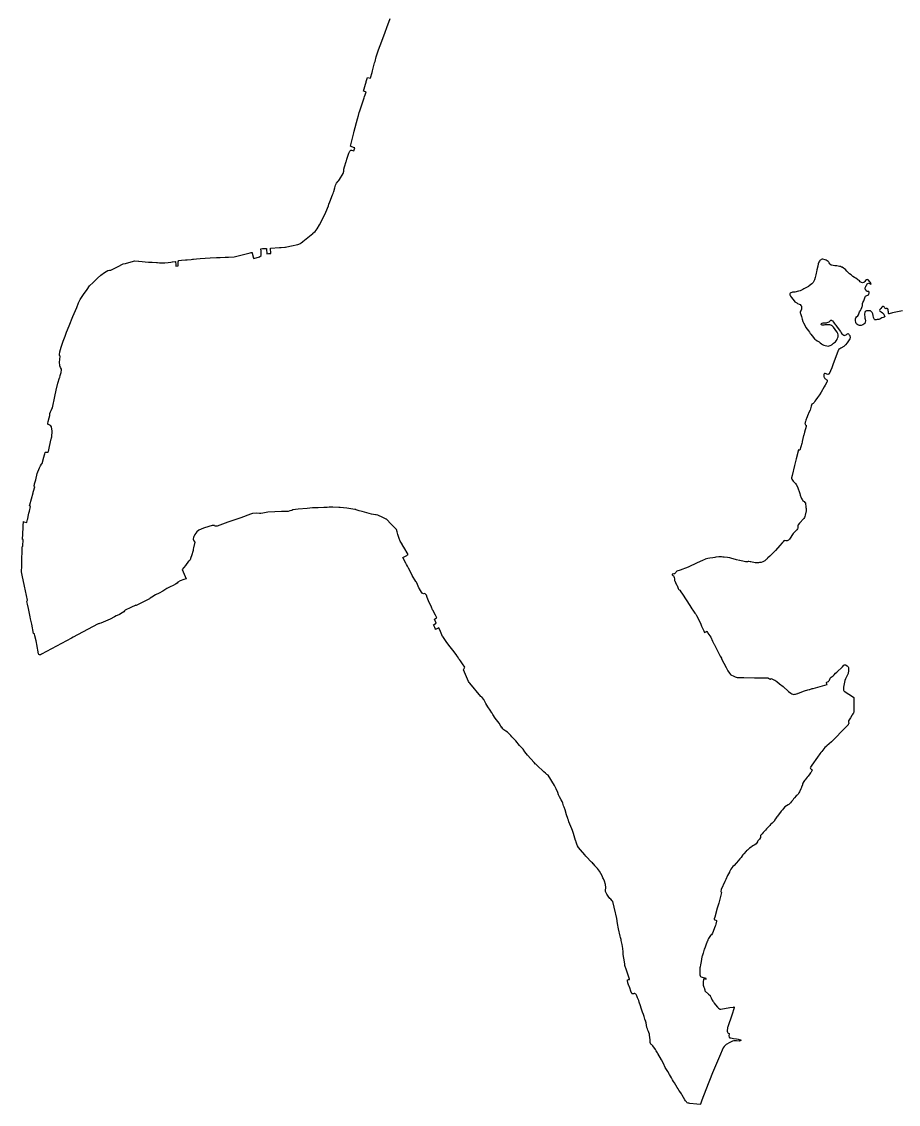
# Model space of a CAD drawing. Header units: inches. Extents: x 1341578 to 1502124, y 557203 to 748561.
# Drawn here: x 1481349 to 1484521, y 596745 to 600663 of the extents above; entities that cross this region are included whole.
import ezdxf

# ---------------------------------------------------------------- set-up
doc = ezdxf.new("R2010")
doc.units = ezdxf.units.IN
doc.header["$MEASUREMENT"] = 0
doc.layers.add('Zipcode', color=7, linetype='Continuous')

msp = doc.modelspace()

# ---------------------------------------------------------------- linework, layer by layer
at = {"layer": 'Zipcode'}
msp.add_lwpolyline([(1484536.5, 599616.6), (1484500.7, 599609.6), (1484488.3, 599606), (1484487.2, 599605.7), (1484485.9, 599606.6), (1484485.5, 599608.9), (1484485.3, 599612.7), (1484485.1, 599615.7), (1484484.5, 599620), (1484483.4, 599623.1), (1484481.5, 599624.7), (1484479.6, 599625), (1484477.9, 599624.2), (1484476.2, 599623.5), (1484474.2, 599624.4), (1484472.7, 599626.9), (1484471.4, 599628.8), (1484470.6, 599630.2), (1484467.8, 599632.1), (1484463.9, 599631.6), (1484461.7, 599629.5), (1484457.9, 599624.4), (1484454.9, 599620.7), (1484453.5, 599617.9), (1484454.4, 599615.6), (1484454.4, 599615.4), (1484458.9, 599612.3), (1484463.7, 599609.1), (1484468.5, 599604.1), (1484470.7, 599600.2), (1484472.1, 599596.3), (1484472.1, 599596.3), (1484472.5, 599595.1), (1484470.8, 599594.2), (1484469.8, 599593.7), (1484466.1, 599592.7), (1484462, 599591.2), (1484461.3, 599590.7), (1484458.5, 599588.5), (1484454.6, 599586), (1484451.1, 599584.5), (1484446.9, 599584.5), (1484444.6, 599584.6), (1484441.8, 599583.8), (1484439.4, 599583.3), (1484437.5, 599583.3), (1484436.4, 599584.1), (1484435.3, 599584.9), (1484433.4, 599587.7), (1484431.4, 599592.4), (1484429.8, 599599.9), (1484428.7, 599605.6), (1484426.7, 599610.2), (1484424.7, 599612.9), (1484420.4, 599615.7), (1484416.4, 599616.4), (1484406.8, 599616.1), (1484403.9, 599615), (1484402, 599613.4), (1484400.2, 599610), (1484399.1, 599605.6), (1484399, 599600.2), (1484399.6, 599596.1), (1484400.5, 599590.2), (1484401.5, 599585.7), (1484402.1, 599580), (1484401.8, 599575.1), (1484399.6, 599570.7), (1484396.3, 599568), (1484392.4, 599565.8), (1484387.4, 599563.4), (1484381.1, 599563.2), (1484377.7, 599564), (1484374.4, 599565.7), (1484374.3, 599565.7), (1484374.3, 599565.7), (1484371.4, 599567.8), (1484369, 599570.6), (1484368.8, 599571), (1484367.2, 599574.3), (1484366.1, 599581.7), (1484366.4, 599586.9), (1484367.6, 599591.3), (1484370.4, 599594.5), (1484374.4, 599598.6), (1484377, 599602), (1484381.2, 599612.5), (1484384.2, 599617.5), (1484387, 599622.8), (1484389.1, 599627.8), (1484391.1, 599631.6), (1484392.1, 599634.7), (1484391.5, 599638.8), (1484391.5, 599642.5), (1484393.1, 599646.9), (1484396, 599652.9), (1484400.1, 599663.9), (1484400.9, 599666.4), (1484402.2, 599668.9), (1484402.7, 599669.3), (1484404.6, 599671), (1484407.9, 599671.7), (1484411.4, 599672.6), (1484413.6, 599674.4), (1484414.8, 599677.7), (1484415.5, 599680.6), (1484416.2, 599683.7), (1484414.4, 599685.7), (1484411.3, 599686.1), (1484408.1, 599686.5), (1484405.3, 599688.7), (1484403.3, 599691.8), (1484401.9, 599695), (1484401.8, 599700.1), (1484403.5, 599703.8), (1484405.1, 599707.4), (1484407, 599710.8), (1484407.4, 599711.3), (1484408.9, 599713.7), (1484411.1, 599715.5), (1484413.3, 599716.2), (1484416.5, 599715.4), (1484420, 599713.9), (1484421.8, 599713.3), (1484423.1, 599713.7), (1484422.5, 599716), (1484419.3, 599719.9), (1484419.2, 599720), (1484412, 599728), (1484409.1, 599729.3), (1484406.5, 599728.9), (1484402.9, 599726), (1484400.2, 599723), (1484396.7, 599719.4), (1484395.9, 599719.2), (1484392, 599717.6), (1484388, 599718.6), (1484383.7, 599721.7), (1484380.5, 599724.3), (1484376.7, 599727.5), (1484375.3, 599728.6), (1484372.6, 599730.8), (1484367.1, 599734), (1484362.4, 599736.8), (1484356.7, 599740.5), (1484350.4, 599746.1), (1484345.2, 599750.4), (1484342.2, 599752.9), (1484338.5, 599756.2), (1484336.2, 599758.6), (1484335, 599759.9), (1484329.7, 599765.3), (1484323.6, 599770.5), (1484317.6, 599774), (1484316.1, 599774.9), (1484312.2, 599776.3), (1484308.4, 599777.2), (1484303.8, 599778.1), (1484298.6, 599778.8), (1484292.2, 599779.7), (1484285.4, 599780.6), (1484280.3, 599781.2), (1484278.1, 599781.9), (1484275.3, 599784), (1484273.2, 599786.7), (1484271.5, 599789.7), (1484269.7, 599792.4), (1484267.2, 599795.3), (1484264.4, 599797.2), (1484260.2, 599799.4), (1484257, 599800.4), (1484248.2, 599803.2), (1484245.4, 599803.2), (1484245.3, 599803.2), (1484242.2, 599802.1), (1484239.6, 599799.9), (1484239.4, 599799.7), (1484239.2, 599799.5), (1484237.5, 599797.9), (1484235.9, 599795.9), (1484233.7, 599792.1), (1484231.6, 599786.8), (1484229.6, 599777.9), (1484226.7, 599764.7), (1484225.4, 599757.5), (1484223.9, 599752.7), (1484222.5, 599746.3), (1484220.4, 599736.6), (1484217.9, 599728), (1484212.8, 599718.4), (1484208.5, 599714), (1484203.3, 599709.9), (1484198.2, 599706.3), (1484196.8, 599705.4), (1484195.9, 599704.7), (1484192, 599702.1), (1484184.6, 599698), (1484179.7, 599695.5), (1484175.9, 599693.4), (1484171.4, 599691.4), (1484166.6, 599689.2), (1484160.4, 599687.1), (1484147.1, 599683.4), (1484143.1, 599683.6), (1484138.8, 599684), (1484135.8, 599683.2), (1484132.4, 599681.2), (1484130.4, 599679.9), (1484129.4, 599678), (1484129.4, 599674.7), (1484130.2, 599672.2), (1484131.1, 599669.5), (1484131.2, 599669.2), (1484134.3, 599665.1), (1484144, 599652.6), (1484147.2, 599649.3), (1484151.8, 599645.9), (1484153.6, 599644.9), (1484155.7, 599643.7), (1484156.7, 599643.2), (1484162.2, 599640.7), (1484165.9, 599638.8), (1484169.1, 599635.7), (1484170.6, 599633.5), (1484171.4, 599626.6), (1484170.5, 599622.9), (1484169.3, 599618.6), (1484167.8, 599614.7), (1484166.8, 599611.5), (1484166.4, 599609.3), (1484167, 599606.2), (1484169.8, 599599.5), (1484171, 599595.6), (1484173.5, 599585.6), (1484176.2, 599577.9), (1484177, 599575.8), (1484178.2, 599572.9), (1484183, 599564), (1484186.7, 599556.5), (1484191, 599550.5), (1484196.3, 599543.8), (1484199.4, 599538.7), (1484202.2, 599534.2), (1484204.5, 599531.6), (1484209.4, 599525.9), (1484218.2, 599515.2), (1484219.3, 599513.9), (1484222.8, 599511), (1484226.2, 599508.5), (1484226.7, 599508.2), (1484230.1, 599506.3), (1484234.5, 599503.8), (1484238.6, 599500.6), (1484243.3, 599497.2), (1484247.5, 599494.4), (1484251.8, 599492.3), (1484256.8, 599490.5), (1484263.3, 599489.3), (1484267.5, 599488.9), (1484277.8, 599492), (1484280.1, 599492.7), (1484282.2, 599494.4), (1484284.2, 599496.3), (1484286.9, 599498.8), (1484290.5, 599501.6), (1484294.1, 599504.6), (1484296.8, 599507.8), (1484299.6, 599512), (1484301.9, 599517), (1484304.1, 599522.7), (1484303.9, 599526.7), (1484303.8, 599529.7), (1484302.6, 599533.9), (1484299.7, 599538.9), (1484295.6, 599545.2), (1484292.8, 599548.9), (1484287.1, 599556.8), (1484285.6, 599558.7), (1484283.3, 599561.2), (1484280.6, 599563.2), (1484279.1, 599563.8), (1484276.6, 599564.9), (1484273.1, 599565.6), (1484268, 599565.4), (1484264, 599565.2), (1484259, 599565.2), (1484255.6, 599565.1), (1484251.9, 599565), (1484249.4, 599565), (1484247.2, 599564.8), (1484245.4, 599564.7), (1484243.9, 599565.2), (1484242.7, 599566.6), (1484242.5, 599568.3), (1484243.3, 599570.2), (1484245.6, 599571.7), (1484249.4, 599572.6), (1484253.7, 599572.9), (1484256.8, 599573), (1484260.1, 599573.3), (1484261.2, 599573.4), (1484263.5, 599573.7), (1484267.6, 599574.8), (1484270.8, 599576.6), (1484273.2, 599578.6), (1484274.6, 599580), (1484275.6, 599581.1), (1484277, 599582.3), (1484277, 599582.3), (1484278.7, 599582.9), (1484280, 599582.3), (1484281.1, 599581.8), (1484283.5, 599579.7), (1484287, 599575.5), (1484289.7, 599571.8), (1484292.7, 599567.4), (1484294.9, 599564.4), (1484298, 599560.6), (1484304, 599552.8), (1484312.3, 599541.5), (1484314.3, 599537.2), (1484317.1, 599533.1), (1484317.2, 599532.9), (1484320.6, 599530.1), (1484323.8, 599528.4), (1484326.5, 599527.5), (1484329.6, 599528.1), (1484332.1, 599529.9), (1484334.8, 599532), (1484337.2, 599533.6), (1484339.3, 599534), (1484342, 599532.4), (1484344.1, 599529.9), (1484345.7, 599527.3), (1484346.5, 599525.1), (1484347.1, 599522.7), (1484347.2, 599520), (1484345.5, 599514.4), (1484336.3, 599500.3), (1484330.7, 599493.5), (1484324.6, 599487), (1484312.8, 599480.9), (1484309.5, 599479.2), (1484307.4, 599477.9), (1484306, 599477.1), (1484304.7, 599473.8), (1484304.2, 599472.4), (1484284.3, 599421), (1484282.9, 599417.1), (1484280.2, 599410), (1484271.1, 599388.2), (1484269.6, 599386.2), (1484269.5, 599386.1), (1484267.4, 599386.5), (1484265.2, 599386.3), (1484263, 599386.7), (1484260.1, 599387.9), (1484260, 599387.9), (1484257.1, 599389.2), (1484254.8, 599389.3), (1484254, 599388.8), (1484252.9, 599388.1), (1484252.2, 599386), (1484251.9, 599383.2), (1484251.7, 599380.3), (1484252, 599377.9), (1484252.6, 599376.1), (1484254.1, 599373.9), (1484255.6, 599371.7), (1484255.7, 599371.7), (1484257.7, 599370), (1484257.8, 599369.8), (1484259.3, 599368.7), (1484260.4, 599367.9), (1484262.3, 599366.4), (1484262.6, 599366.1), (1484263.7, 599365.2), (1484264.2, 599363.3), (1484263.7, 599361.6), (1484263.5, 599361.1), (1484262.3, 599358.7), (1484256.4, 599347.4), (1484253.1, 599341.5), (1484241.8, 599321.5), (1484235.8, 599312.7), (1484229.1, 599302.8), (1484223, 599294.1), (1484219.3, 599288.9), (1484216.6, 599285.1), (1484214.1, 599282.1), (1484212.7, 599280.8), (1484210.5, 599279.5), (1484208.5, 599278.1), (1484207.1, 599275.3), (1484206.4, 599271), (1484205.1, 599266.8), (1484201.9, 599256.4), (1484198, 599247.8), (1484196.3, 599244.2), (1484195.5, 599242.6), (1484189.3, 599226.9), (1484188.4, 599224.5), (1484187, 599220.9), (1484185.3, 599216.3), (1484184.2, 599213.7), (1484183.8, 599210.9), (1484183.6, 599208), (1484184, 599206.9), (1484184.3, 599205.9), (1484186, 599204.3), (1484187.2, 599202.9), (1484187.5, 599202.5), (1484188.3, 599200.6), (1484188.4, 599197.9), (1484181.6, 599177.7), (1484179, 599165.9), (1484178.8, 599165.2), (1484173.5, 599142.9), (1484173, 599140.9), (1484171.7, 599136.1), (1484165.5, 599111.8), (1484162.1, 599112.6), (1484160.3, 599113), (1484152, 599081), (1484150.7, 599076.1), (1484145.6, 599056.3), (1484136.7, 599020.9), (1484135.4, 599012.5), (1484135.4, 599009.6), (1484135.6, 599008.7), (1484136, 599007.2), (1484136.2, 599006.7), (1484138.1, 599003.3), (1484140.9, 598999.8), (1484143, 598997.8), (1484146.5, 598994.1), (1484149.6, 598990.9), (1484152.3, 598987.7), (1484156, 598979.9), (1484164.5, 598955.1), (1484166.6, 598949), (1484169.8, 598939.9), (1484170.8, 598937.1), (1484171.1, 598936.7), (1484173.7, 598933.2), (1484174.1, 598932.5), (1484176.3, 598929.1), (1484180.4, 598925.8), (1484183.7, 598923.1), (1484185.2, 598921), (1484185.3, 598920.5), (1484185.5, 598919.4), (1484185.7, 598917.3), (1484185.9, 598914.9), (1484186.3, 598911.1), (1484186.8, 598906.9), (1484187.2, 598904.2), (1484187.9, 598900.5), (1484188.1, 598897.5), (1484188.4, 598894.9), (1484188.3, 598892.3), (1484184.5, 598877.3), (1484182.9, 598871.5), (1484181.3, 598868), (1484179.2, 598865.3), (1484163.8, 598848), (1484158.9, 598841.3), (1484158.8, 598841.1), (1484158.4, 598840.3), (1484157.8, 598838.9), (1484157.4, 598836.4), (1484157.8, 598832.9), (1484157.9, 598830.2), (1484157.1, 598827.3), (1484154.7, 598823.9), (1484151.8, 598820.8), (1484148.6, 598818.2), (1484145.2, 598815.5), (1484141.6, 598811.5), (1484140.9, 598810.7), (1484127.4, 598790.5), (1484124.4, 598786.9), (1484121.4, 598784.8), (1484118.9, 598784.5), (1484117.6, 598784.3), (1484113.9, 598784.4), (1484109.7, 598784.6), (1484109, 598784.4), (1484107.7, 598784.1), (1484104.2, 598780.1), (1484101.4, 598776.8), (1484092.8, 598766.5), (1484077.4, 598749.5), (1484064, 598735.7), (1484056.7, 598728.2), (1484048.8, 598721.9), (1484048, 598720.9), (1484046.4, 598719.1), (1484044.6, 598717.4), (1484043.6, 598716.5), (1484043.2, 598716.2), (1484038, 598712), (1484036.3, 598710.7), (1484031.6, 598708.2), (1484025.1, 598705.5), (1484022.6, 598705.5), (1484019.5, 598704.9), (1484015.9, 598704.4), (1484012.9, 598704.1), (1484012.1, 598704), (1484007.4, 598703.9), (1484003.7, 598703.9), (1483988, 598707.5), (1483986.6, 598707.9), (1483985.5, 598708.2), (1483981, 598708.9), (1483978, 598708.9), (1483975.1, 598708), (1483972.5, 598707.4), (1483969.7, 598707.5), (1483968.1, 598707.6), (1483963, 598709), (1483948.1, 598713.1), (1483947, 598713.3), (1483935.5, 598715.3), (1483932.7, 598715.8), (1483918.6, 598720.4), (1483911.8, 598722.1), (1483903, 598723.9), (1483891.5, 598724.8), (1483886.1, 598725.2), (1483881.5, 598725.6), (1483878.2, 598726), (1483876, 598726.3), (1483874.3, 598726.4), (1483871.6, 598726.1), (1483861, 598724.3), (1483857, 598723.6), (1483850.1, 598722.3), (1483839.8, 598720.6), (1483832.5, 598719.6), (1483827.2, 598718.9), (1483822.9, 598717.3), (1483821.6, 598716.7), (1483814.7, 598713.5), (1483791.2, 598702.8), (1483763.4, 598690.1), (1483755, 598686.6), (1483747.7, 598683.6), (1483741.8, 598681.2), (1483731.9, 598677.4), (1483719.8, 598673.6), (1483718.2, 598672.4), (1483717.3, 598671.5), (1483716.4, 598669.8), (1483715.7, 598668.5), (1483715.5, 598668), (1483713.9, 598666.3), (1483711.8, 598665), (1483711.7, 598665), (1483709.4, 598664.4), (1483703.6, 598662.8), (1483703.4, 598662.6), (1483703.2, 598661.7), (1483703.5, 598660.4), (1483704.2, 598659.7), (1483704.6, 598659.3), (1483706, 598658.4), (1483707.3, 598657.3), (1483709.1, 598654.9), (1483710.9, 598651), (1483711.6, 598646.3), (1483711.9, 598643.1), (1483711.7, 598642.4), (1483711.3, 598640.7), (1483712.2, 598639), (1483714.7, 598633.7), (1483718.8, 598625.2), (1483719.9, 598623.7), (1483721.1, 598622.1), (1483721.3, 598621.7), (1483722.5, 598618.5), (1483723.3, 598614.6), (1483724.2, 598611.6), (1483726.2, 598608.4), (1483728.3, 598606.4), (1483730.5, 598605.4), (1483730.7, 598605.2), (1483734.3, 598599.9), (1483734.4, 598599.8), (1483740.4, 598590.9), (1483766.8, 598550.1), (1483774.6, 598538.1), (1483777.6, 598533.5), (1483782.6, 598525.9), (1483782.9, 598525.4), (1483785.1, 598522.6), (1483788.4, 598518.5), (1483791.5, 598513.5), (1483795.6, 598505.8), (1483806.5, 598482.1), (1483809.6, 598475.4), (1483814.9, 598463.2), (1483817.2, 598458), (1483819.8, 598452), (1483827.2, 598455.9), (1483828.1, 598456.4), (1483828.5, 598455.8), (1483831.1, 598451.6), (1483832, 598450.2), (1483842.6, 598434.8), (1483849.4, 598420.6), (1483851.7, 598416.1), (1483854.2, 598411.3), (1483855, 598409.6), (1483857.2, 598405.3), (1483877.3, 598366.2), (1483881, 598359), (1483881.9, 598357.3), (1483898.8, 598325.2), (1483904.7, 598314), (1483910.8, 598305.1), (1483914.1, 598300.3), (1483915.8, 598298.5), (1483926.3, 598294.1), (1483931.1, 598292), (1483938.8, 598289.3), (1483955.4, 598289.1), (1483961.8, 598289), (1484000.5, 598288.5), (1484010.1, 598288.4), (1484014.8, 598288.4), (1484043.8, 598288.2), (1484045.3, 598288.1), (1484049, 598287.7), (1484051.7, 598286.8), (1484055.6, 598284.4), (1484058, 598283), (1484058.6, 598283.1), (1484059.1, 598283.2), (1484059.4, 598283.8), (1484060.6, 598285), (1484061.4, 598286), (1484073.8, 598280.2), (1484073.9, 598280.2), (1484074.6, 598279.7), (1484078.5, 598277.4), (1484082.1, 598274.4), (1484091.3, 598266.9), (1484104.7, 598256.9), (1484123.7, 598239.2), (1484132.6, 598232), (1484135.9, 598230), (1484139.9, 598228.8), (1484143.5, 598227.9), (1484146.4, 598228.8), (1484149.5, 598229), (1484152.8, 598229.7), (1484157.5, 598231.8), (1484159.5, 598232.8), (1484160.2, 598233.1), (1484182.1, 598240.7), (1484194.4, 598244.4), (1484198.4, 598245.6), (1484201, 598246.3), (1484209.9, 598249), (1484212.7, 598249.9), (1484255.8, 598262), (1484263.4, 598264.5), (1484263.3, 598265.1), (1484262.6, 598266.8), (1484262.1, 598269.3), (1484261.9, 598270.6), (1484263, 598272.4), (1484265.4, 598273.6), (1484268.2, 598275.1), (1484270.5, 598276.9), (1484272.4, 598280.1), (1484273.4, 598283), (1484275.1, 598286.9), (1484278.3, 598290.3), (1484282.1, 598292.9), (1484285.6, 598295.6), (1484289.1, 598299.5), (1484294.5, 598305), (1484299, 598308.9), (1484319.1, 598328.1), (1484324.6, 598334.2), (1484326.3, 598335.5), (1484328.4, 598335.6), (1484328.7, 598335.5), (1484330.4, 598334.8), (1484336.8, 598331), (1484340.4, 598327.5), (1484341.1, 598325.5), (1484341.4, 598322.9), (1484341.5, 598319.9), (1484341.3, 598316.8), (1484340.9, 598313.2), (1484340.7, 598309.7), (1484340.4, 598306.8), (1484339.6, 598303.6), (1484337.8, 598299.2), (1484330.1, 598284.6), (1484327.3, 598278.2), (1484324.9, 598266.4), (1484323, 598254.2), (1484322.5, 598247.1), (1484322.8, 598243.6), (1484323.1, 598243), (1484323.7, 598241.7), (1484326, 598239.7), (1484359.1, 598218.2), (1484360.6, 598217.1), (1484360.9, 598216.2), (1484360.9, 598215.9), (1484360.7, 598191.6), (1484360.6, 598168.1), (1484360.2, 598166.5), (1484358.8, 598160.2), (1484356.7, 598157.2), (1484354.2, 598154.4), (1484352.7, 598151.2), (1484348.5, 598143.4), (1484341.3, 598132.5), (1484340.8, 598130.1), (1484341.7, 598127.2), (1484342.1, 598125), (1484341.9, 598123.4), (1484340.9, 598121.2), (1484340.1, 598119.6), (1484339.5, 598118.5), (1484333.1, 598110.6), (1484319.4, 598097.2), (1484293.2, 598070.3), (1484279.8, 598056.4), (1484263.2, 598041.9), (1484260.2, 598039.5), (1484255.4, 598035.6), (1484247.9, 598026.2), (1484244.3, 598021.6), (1484241.3, 598017.6), (1484237.9, 598013), (1484229.2, 598001.3), (1484209, 597971.8), (1484203.8, 597964.8), (1484203, 597961.9), (1484203.4, 597960.1), (1484204.9, 597958.6), (1484206.6, 597957.5), (1484207.9, 597956.8), (1484209, 597955.3), (1484209.2, 597953.6), (1484208.6, 597951), (1484207.2, 597948.8), (1484205.5, 597946.8), (1484203.4, 597944.1), (1484201.2, 597941.1), (1484194.8, 597932.7), (1484192, 597929), (1484184.6, 597919.4), (1484182.2, 597916.4), (1484179.2, 597912.5), (1484177.6, 597909.6), (1484176.7, 597907.2), (1484176.4, 597906.4), (1484175.2, 597903.2), (1484174.1, 597900.5), (1484171.2, 597892.9), (1484170.7, 597891.4), (1484168.7, 597886.4), (1484168.7, 597886.2), (1484164.3, 597875.9), (1484161.8, 597871.3), (1484158.9, 597867.3), (1484155.7, 597864), (1484152.3, 597860.8), (1484145.3, 597854.2), (1484142.3, 597850), (1484139.1, 597845.6), (1484135.1, 597840.1), (1484131.3, 597835.2), (1484129.3, 597833.2), (1484127, 597830.8), (1484125.3, 597829.8), (1484122.4, 597828.1), (1484116.5, 597824.5), (1484111.1, 597820.7), (1484106.4, 597815.3), (1484102.2, 597810.8), (1484097.1, 597805.4), (1484083.6, 597787.2), (1484081.5, 597784.5), (1484076.9, 597777.3), (1484073.8, 597772.4), (1484072.9, 597771.1), (1484068.7, 597766.2), (1484064.5, 597762), (1484058.9, 597756.9), (1484056, 597753.5), (1484055.2, 597752.6), (1484053.2, 597750.6), (1484051.8, 597749.1), (1484047.2, 597743.7), (1484044.6, 597741.4), (1484044.5, 597741.3), (1484040.3, 597736.7), (1484037, 597733), (1484032.3, 597727.8), (1484028.3, 597724.1), (1484027, 597722.8), (1484024.6, 597720.4), (1484023.1, 597717.8), (1484023.1, 597716), (1484023.2, 597714), (1484022.8, 597712.7), (1484022.1, 597710.2), (1484019.2, 597704), (1484013.2, 597698), (1484011.9, 597695.4), (1484011.5, 597694.6), (1484009.1, 597691), (1484007, 597687.9), (1484002.1, 597683.3), (1483997.6, 597680.7), (1483991.3, 597677.3), (1483989, 597675.6), (1483983.1, 597671.2), (1483982.1, 597670.4), (1483979.5, 597668.3), (1483975.6, 597664.6), (1483972.4, 597661.6), (1483971, 597660.3), (1483962.5, 597651.6), (1483959.1, 597647.7), (1483958.8, 597647.2), (1483955.3, 597642.2), (1483955, 597641.8), (1483952.2, 597638.1), (1483951, 597636.4), (1483947.6, 597632.5), (1483942.1, 597626.1), (1483935.7, 597618.8), (1483934.8, 597617.7), (1483926.9, 597609.4), (1483923.1, 597604.9), (1483918.4, 597599.9), (1483915.9, 597595.5), (1483910.7, 597585.9), (1483910.2, 597584.9), (1483903.6, 597572.6), (1483897.1, 597558.5), (1483896, 597555.8), (1483894, 597551.4), (1483880.7, 597521.5), (1483879.1, 597514.3), (1483880.1, 597512.9), (1483880.2, 597512.7), (1483880.5, 597512.4), (1483882, 597511.3), (1483871.7, 597473), (1483867.6, 597458.3), (1483866.4, 597454), (1483857.4, 597421.5), (1483855.1, 597415.3), (1483855.5, 597413.5), (1483857.7, 597412), (1483860.6, 597410.8), (1483863.5, 597409.7), (1483863.5, 597409.6), (1483863.6, 597408), (1483860.5, 597396.2), (1483859.3, 597391.7), (1483858.7, 597389.2), (1483849.3, 597364.5), (1483844.8, 597358.1), (1483842.3, 597355.2), (1483839.1, 597351.6), (1483836.8, 597348.8), (1483834.3, 597344.5), (1483832.8, 597340.5), (1483832.4, 597339.5), (1483832.1, 597338.9), (1483830.5, 597334.9), (1483830.2, 597334), (1483830, 597333.6), (1483824.9, 597321), (1483820.7, 597309.6), (1483819.3, 597305.9), (1483815.7, 597292), (1483811.6, 597281.1), (1483810.5, 597278.2), (1483807.5, 597261.4), (1483805.3, 597249.3), (1483804.1, 597242.4), (1483804, 597242.2), (1483803.4, 597238.6), (1483802.9, 597235.4), (1483802.6, 597231.9), (1483802.6, 597229.8), (1483802.6, 597226.1), (1483803, 597219.8), (1483803.1, 597217.8), (1483803.2, 597213.5), (1483804, 597209.4), (1483805.4, 597207.6), (1483805.9, 597207.1), (1483808.6, 597205.9), (1483811.5, 597205.1), (1483821.8, 597202.6), (1483823.6, 597201.8), (1483825.1, 597200.4), (1483825.9, 597197.8), (1483822.1, 597197.9), (1483819.9, 597199), (1483819.2, 597198.9), (1483817.8, 597198.4), (1483816.1, 597194.6), (1483814.8, 597189.5), (1483814.8, 597183.5), (1483815.3, 597178), (1483815.8, 597176.4), (1483817.8, 597168.8), (1483820.6, 597163.3), (1483820.6, 597162.8), (1483821.2, 597159.3), (1483821.4, 597155.9), (1483822.3, 597153.6), (1483835.1, 597143.2), (1483840.2, 597139), (1483841, 597137.2), (1483843.2, 597131.8), (1483843.9, 597130.1), (1483846.7, 597124), (1483847.8, 597121.5), (1483849.9, 597118.4), (1483850, 597118.2), (1483852.3, 597115.2), (1483855.4, 597111), (1483859.8, 597105.1), (1483866.6, 597096.4), (1483870.5, 597092.3), (1483873.8, 597089.7), (1483875.8, 597089), (1483876.1, 597088.9), (1483879.6, 597089.5), (1483911.3, 597095.2), (1483925.4, 597096.8), (1483927.3, 597097), (1483928, 597096.5), (1483928, 597096.3), (1483927.7, 597093.3), (1483918.6, 597067.6), (1483903.9, 597025.2), (1483903.7, 597022.6), (1483902.6, 597009.5), (1483902.8, 597005.3), (1483902.8, 597005.2), (1483903.9, 597002.8), (1483905.1, 597002.1), (1483905.7, 597001.8), (1483908.8, 597000.8), (1483908.8, 596999.7), (1483908.2, 596991.9), (1483908.9, 596988), (1483910.3, 596986.3), (1483910.8, 596985.8), (1483914.9, 596985.1), (1483920.3, 596984.2), (1483925.6, 596983.2), (1483936, 596981.1), (1483941.5, 596979.9), (1483946, 596978.9), (1483949.2, 596978.2), (1483951, 596977.6), (1483951, 596977.6), (1483951.6, 596977.1), (1483951.1, 596975.1), (1483949.5, 596974.2), (1483946.1, 596973.5), (1483935.3, 596974.4), (1483932, 596974.5), (1483929, 596974.8), (1483928.3, 596974.7), (1483925.8, 596974.3), (1483921.8, 596972.6), (1483916.7, 596970.2), (1483912.3, 596968.4), (1483898.9, 596961.2), (1483896.1, 596959.1), (1483893.2, 596956.1), (1483893.2, 596956.1), (1483890.8, 596953.4), (1483888.1, 596949.3), (1483874.6, 596918), (1483849.3, 596858.1), (1483825.4, 596797), (1483810.7, 596759.6), (1483805.3, 596745.4), (1483804.1, 596744.5), (1483792.1, 596745.5), (1483767.4, 596747.9), (1483763.2, 596748.3), (1483760.5, 596748.6), (1483757.4, 596750.2), (1483756.1, 596751.6), (1483754.7, 596753.1), (1483751.5, 596757.1), (1483749.1, 596761), (1483739.6, 596777.7), (1483736.5, 596782), (1483730.3, 596791.3), (1483727.8, 596795.5), (1483724.7, 596800.4), (1483721.1, 596805.9), (1483716.4, 596813.6), (1483711.2, 596822.2), (1483708.3, 596826.8), (1483704.4, 596832.9), (1483700.5, 596840.6), (1483693.3, 596852.4), (1483687.6, 596862.9), (1483682.8, 596870.8), (1483678, 596878.4), (1483672.2, 596891.9), (1483664, 596906.1), (1483650.9, 596928.1), (1483649.6, 596930.4), (1483645.3, 596938.4), (1483642.8, 596943), (1483632.9, 596956.3), (1483627.9, 596960.7), (1483626.2, 596962.5), (1483625.1, 596964.4), (1483623.8, 596968.6), (1483623.4, 596972.3), (1483622.9, 596978.1), (1483622.2, 596986.1), (1483621.4, 596995.4), (1483620.6, 596998.8), (1483618.7, 597004.1), (1483617.1, 597007.9), (1483615.1, 597013.1), (1483613.6, 597017.9), (1483612, 597022.7), (1483608.7, 597039.9), (1483608.1, 597042.7), (1483607.4, 597045.5), (1483605.9, 597049.3), (1483604.1, 597053.3), (1483601.6, 597062), (1483599.5, 597069.1), (1483596.3, 597077.9), (1483591.3, 597092.7), (1483588.1, 597101), (1483584.2, 597114.1), (1483582.1, 597119.8), (1483577.6, 597130.2), (1483574.8, 597137.8), (1483572.8, 597141.6), (1483571.1, 597143.6), (1483569.4, 597144.9), (1483567.9, 597145.4), (1483565.5, 597145.2), (1483562.7, 597144.8), (1483560, 597144.4), (1483558.5, 597144.7), (1483556.8, 597146), (1483553.8, 597153.6), (1483549.4, 597166.3), (1483547.1, 597172.7), (1483546.7, 597174), (1483543.1, 597184.6), (1483541.5, 597192.7), (1483541.2, 597194.7), (1483543, 597195.6), (1483544.7, 597196), (1483546.9, 597196.5), (1483548.1, 597196.8), (1483548.5, 597197), (1483536.7, 597233.9), (1483533.3, 597242.9), (1483532.4, 597246.8), (1483532, 597251.4), (1483529.2, 597267.7), (1483528.1, 597273.9), (1483525.9, 597287.4), (1483525.8, 597295.9), (1483525, 597308.5), (1483523.6, 597315.8), (1483522, 597323.1), (1483518.8, 597337.9), (1483518.1, 597340.8), (1483517.2, 597345.1), (1483516.6, 597347.8), (1483515.5, 597353.2), (1483509.4, 597379.2), (1483505.6, 597399.3), (1483502.5, 597416.8), (1483498.8, 597432.8), (1483497.6, 597438.1), (1483488.2, 597478.4), (1483485.5, 597481.5), (1483480.7, 597486.6), (1483477.7, 597489.8), (1483471.3, 597498), (1483466.2, 597505.1), (1483463.8, 597509.6), (1483462.1, 597515.2), (1483461.5, 597518.7), (1483462.9, 597529.2), (1483462.2, 597540.2), (1483458.4, 597552.6), (1483454.7, 597560.2), (1483452.5, 597564.7), (1483449.2, 597571.3), (1483439.6, 597588.1), (1483432.6, 597598), (1483423.8, 597608.2), (1483422.7, 597609.5), (1483418.1, 597614.4), (1483417.1, 597615.4), (1483414.7, 597618), (1483411.6, 597621.4), (1483392.4, 597641), (1483390.6, 597643.1), (1483386.7, 597647.8), (1483371.9, 597665.6), (1483364.5, 597674.5), (1483361, 597680.2), (1483358.7, 597685.6), (1483356, 597693.3), (1483354, 597699.3), (1483353.9, 597699.5), (1483345.8, 597724.4), (1483342, 597735.9), (1483340, 597742.1), (1483340, 597742.2), (1483336.7, 597749.9), (1483329.6, 597767.4), (1483327.5, 597773.2), (1483325.8, 597777.9), (1483325.2, 597779.5), (1483320.8, 597791.9), (1483315.5, 597809.9), (1483312.2, 597819.6), (1483310.3, 597825.4), (1483307, 597834), (1483304.6, 597840.1), (1483301.2, 597846.4), (1483295.4, 597857.5), (1483292, 597865.2), (1483289.4, 597873), (1483283.9, 597885.9), (1483283.9, 597885.9), (1483283.9, 597885.9), (1483283.5, 597886.8), (1483277.1, 597898.2), (1483254.9, 597936.4), (1483249.4, 597938.8), (1483248.6, 597939.2), (1483244.3, 597943.1), (1483239.2, 597947.8), (1483213.1, 597972), (1483209.3, 597975.6), (1483208.6, 597976.2), (1483203.2, 597981.3), (1483191.5, 597994.8), (1483179.7, 598008.3), (1483170.3, 598020.3), (1483163.5, 598030.1), (1483150.7, 598042.6), (1483137.8, 598059.9), (1483123.5, 598075), (1483118.9, 598079.8), (1483114.5, 598084.2), (1483106.8, 598091.1), (1483101.3, 598095.2), (1483094.2, 598099.8), (1483090.7, 598103.6), (1483086.2, 598109.5), (1483086.1, 598109.6), (1483083.5, 598113.7), (1483076.8, 598123.8), (1483062.8, 598142.6), (1483054.7, 598154.9), (1483051.2, 598160.2), (1483050.3, 598161.5), (1483044.1, 598170.5), (1483036.1, 598183.4), (1483029, 598195.7), (1483022.2, 598209.2), (1483016.2, 598216.7), (1483015.3, 598217.6), (1483013.2, 598219.2), (1483011.3, 598220.6), (1483010.7, 598221.1), (1482970.4, 598269.3), (1482968.9, 598271.3), (1482966.2, 598274.9), (1482948.6, 598317.3), (1482951.3, 598324), (1482951.4, 598324.2), (1482952.3, 598326.6), (1482944.1, 598338.2), (1482936.8, 598349.1), (1482933.6, 598353.9), (1482931.7, 598356.9), (1482926.1, 598364.9), (1482924.9, 598366.6), (1482921.1, 598372.1), (1482909, 598388.5), (1482895.4, 598406.4), (1482889.5, 598414.2), (1482884.2, 598421.2), (1482883.8, 598421.8), (1482882.9, 598423), (1482873, 598437.3), (1482872.6, 598438.1), (1482864.4, 598456.2), (1482858.7, 598468.7), (1482847.3, 598463.2), (1482846.8, 598464.1), (1482844, 598470.3), (1482839.3, 598480.4), (1482849, 598486), (1482842.7, 598500.5), (1482843.7, 598501), (1482846.4, 598502.5), (1482850.5, 598504.9), (1482851.7, 598505.6), (1482848, 598512.4), (1482846.5, 598515.1), (1482846.5, 598515.1), (1482836.6, 598532.9), (1482836, 598534.3), (1482831.7, 598543.8), (1482829.3, 598549.5), (1482824.4, 598561.2), (1482819.5, 598573.2), (1482817, 598579.2), (1482813.6, 598587.5), (1482809.9, 598591.9), (1482807.2, 598592.7), (1482802.8, 598592.6), (1482801.4, 598593.1), (1482798.9, 598593.9), (1482789.7, 598608.2), (1482789.5, 598608.6), (1482786.5, 598613.7), (1482786.4, 598613.9), (1482779.1, 598632.4), (1482778.5, 598634), (1482776.8, 598634), (1482775, 598637.2), (1482762.7, 598658.6), (1482757.3, 598669.2), (1482749.5, 598684.6), (1482745.1, 598692.6), (1482742.1, 598697.9), (1482740.4, 598701), (1482739.7, 598702.1), (1482737.8, 598706), (1482728.9, 598723.3), (1482742.9, 598731.4), (1482745.9, 598733.2), (1482747.5, 598734.1), (1482731.6, 598761.4), (1482730, 598764.5), (1482726.5, 598771.2), (1482726.3, 598771.5), (1482719.3, 598783.1), (1482715.1, 598792.1), (1482711, 598807.3), (1482707.8, 598816.9), (1482705.2, 598825), (1482690.3, 598840.2), (1482685.8, 598844.8), (1482669.2, 598861.8), (1482668.7, 598862.3), (1482660.9, 598865.9), (1482655.7, 598868.4), (1482637.8, 598876.7), (1482631.5, 598877.8), (1482630.1, 598878.1), (1482615.7, 598880.5), (1482589.5, 598887.4), (1482580.9, 598889.8), (1482571, 598892.5), (1482559.7, 598896.4), (1482557.9, 598897), (1482555.7, 598897.3), (1482555.2, 598897.4), (1482525.6, 598901.8), (1482501.7, 598904.2), (1482496.9, 598904.4), (1482475.4, 598905.3), (1482472.1, 598905.3), (1482461.6, 598905.2), (1482454.7, 598905), (1482448.2, 598904.9), (1482442.6, 598904.8), (1482422.1, 598903.6), (1482401.5, 598903.6), (1482381.8, 598901.4), (1482349.9, 598898.3), (1482331, 598895.5), (1482326.5, 598894.2), (1482319.8, 598892.3), (1482313.7, 598890.6), (1482289.8, 598889.5), (1482265.5, 598888.9), (1482240, 598887.5), (1482221.6, 598884.2), (1482214.8, 598883.4), (1482210, 598882.8), (1482198.6, 598884.1), (1482184.2, 598883.3), (1482177.1, 598880.2), (1482142.7, 598867.7), (1482124.4, 598861.2), (1482109.3, 598856.4), (1482095, 598851.9), (1482076, 598844.7), (1482065.9, 598840.9), (1482056.2, 598837), (1482052.2, 598836.8), (1482051.1, 598837.3), (1482047.4, 598838.7), (1482047.1, 598838.8), (1482044.8, 598839.7), (1482038.9, 598839.1), (1482026.7, 598836), (1482007.5, 598830.2), (1481990.3, 598822), (1481983, 598816.5), (1481975.6, 598807.2), (1481971.8, 598798.4), (1481971.6, 598797.2), (1481970.5, 598790.4), (1481972.6, 598784.3), (1481975.4, 598778.5), (1481970.7, 598759), (1481970, 598753.8), (1481969.4, 598748.8), (1481963.8, 598729.3), (1481961.3, 598723), (1481958.5, 598715.7), (1481954.4, 598710.6), (1481953.2, 598710.1), (1481941.8, 598694.8), (1481930.7, 598679.8), (1481944.8, 598646.5), (1481936.7, 598644), (1481922.6, 598639), (1481914.9, 598634.8), (1481911.5, 598630.9), (1481906.2, 598626.7), (1481897.6, 598621.8), (1481886.8, 598618), (1481874.8, 598611.5), (1481860.2, 598601.9), (1481846.5, 598595), (1481833.1, 598587.9), (1481819.8, 598579.6), (1481814.7, 598575.9), (1481812.4, 598573.6), (1481809.8, 598572.4), (1481805.1, 598570.1), (1481799.5, 598567.4), (1481776, 598555.8), (1481763.1, 598549.5), (1481763, 598549.8), (1481762.4, 598551.5), (1481744.3, 598543.1), (1481724.1, 598532.6), (1481721.9, 598530.2), (1481719.3, 598527.4), (1481713.5, 598522.8), (1481703.2, 598517.3), (1481694.9, 598514), (1481690.8, 598512.2), (1481685.6, 598509), (1481670, 598499.9), (1481652.9, 598492.8), (1481636.1, 598485.9), (1481630.7, 598484.5), (1481628.6, 598483.9), (1481625.6, 598483.1), (1481551.7, 598444), (1481535.2, 598435.1), (1481529.6, 598432), (1481420.9, 598373.4), (1481417.2, 598371.9), (1481414.2, 598371.4), (1481411.2, 598372.6), (1481410.8, 598374.6), (1481404.2, 598408.2), (1481402.6, 598415.7), (1481401.4, 598422.4), (1481397.6, 598440.1), (1481396, 598447.5), (1481392.4, 598448.7), (1481385.6, 598482), (1481381.4, 598501.2), (1481380, 598509.1), (1481373.8, 598539), (1481370.4, 598554.4), (1481368.4, 598563.9), (1481368.5, 598564.7), (1481370.2, 598568.6), (1481359.5, 598619.7), (1481351.7, 598659.2), (1481349.3, 598671.5), (1481349.8, 598693.7), (1481350.3, 598719.6), (1481350.6, 598744.6), (1481350.9, 598759.1), (1481351, 598762.6), (1481351.9, 598763.3), (1481353.4, 598764.5), (1481355.4, 598788.5), (1481353.5, 598788.6), (1481352.4, 598788.7), (1481354.5, 598831.3), (1481354.9, 598837.9), (1481355.8, 598853.5), (1481357.1, 598853.1), (1481368.2, 598850.2), (1481368.6, 598851.9), (1481370.8, 598861.5), (1481371.1, 598863.1), (1481373.2, 598872.5), (1481374.5, 598878.6), (1481375.8, 598884.4), (1481377.3, 598890.9), (1481381.3, 598907.7), (1481381.4, 598908.5), (1481378.2, 598910.3), (1481379.2, 598913.7), (1481391, 598957.1), (1481391.5, 598959.8), (1481392.3, 598963.7), (1481396.8, 598979.2), (1481394.9, 598982.6), (1481396.1, 598989.4), (1481396.3, 598990.5), (1481400.5, 599005.2), (1481405.9, 599028), (1481413.6, 599047.6), (1481417.9, 599055.3), (1481421.2, 599060.8), (1481422.5, 599063.3), (1481423, 599064.2), (1481428.6, 599082.3), (1481428.9, 599083.2), (1481432.9, 599098.3), (1481434.1, 599103.6), (1481435.2, 599104.7), (1481435.4, 599104.7), (1481437.8, 599105.2), (1481439.5, 599105.2), (1481443.2, 599105.2), (1481446.2, 599107.4), (1481446.3, 599107.5), (1481448.8, 599119.5), (1481450, 599125.4), (1481456, 599152.8), (1481456.3, 599153.6), (1481457.2, 599155.9), (1481457.5, 599156.5), (1481459.1, 599160.2), (1481459.8, 599180.4), (1481457.3, 599196), (1481454.6, 599199.6), (1481453, 599201.1), (1481451.9, 599202.1), (1481451.7, 599202.3), (1481446.4, 599204.5), (1481445, 599205.4), (1481444.2, 599206), (1481444.2, 599209), (1481445.3, 599215.2), (1481449.3, 599229.4), (1481450.8, 599236.9), (1481450.9, 599244.6), (1481453.2, 599250.7), (1481456.2, 599256), (1481459, 599261.8), (1481460.4, 599265), (1481460.4, 599265), (1481460.4, 599265.1), (1481468.9, 599306.1), (1481474.4, 599329.1), (1481480.5, 599354.3), (1481486.4, 599373.3), (1481487.1, 599375.5), (1481489, 599382), (1481492.3, 599393.5), (1481493.7, 599402.5), (1481493.7, 599402.7), (1481493, 599405.1), (1481489.9, 599411.2), (1481488, 599416.8), (1481487.5, 599418.3), (1481487, 599422.1), (1481486.3, 599427.4), (1481487.8, 599444.1), (1481488.6, 599449), (1481489.2, 599452.8), (1481486, 599454.8), (1481485.8, 599454.8), (1481485.8, 599454.9), (1481486, 599458.2), (1481487.2, 599467.8), (1481491.8, 599484.2), (1481499.3, 599506.6), (1481506.5, 599525.2), (1481511.8, 599539.1), (1481521.4, 599562.5), (1481534.8, 599596.2), (1481548.5, 599628.5), (1481555.6, 599645.4), (1481561.4, 599657.3), (1481573.3, 599675.8), (1481585.8, 599694.1), (1481595.3, 599706.7), (1481608.3, 599718.4), (1481623.6, 599734.3), (1481635.7, 599745.9), (1481649, 599754.6), (1481661.5, 599762.3), (1481666.7, 599763.4), (1481672.2, 599763.1), (1481681.2, 599767.8), (1481699.1, 599777.2), (1481714, 599785), (1481716.8, 599785.9), (1481723.8, 599787.3), (1481724.5, 599787.4), (1481754.5, 599795.7), (1481757.9, 599796.7), (1481772.6, 599795.8), (1481773.7, 599795.6), (1481808.7, 599792.8), (1481821, 599792.1), (1481837.1, 599791), (1481841.2, 599790.8), (1481847.7, 599790.4), (1481867.5, 599790.4), (1481878.9, 599791.7), (1481878.9, 599791.7), (1481888.7, 599792.9), (1481894.2, 599793.4), (1481894.5, 599793.4), (1481895.3, 599793.4), (1481905.2, 599794.3), (1481905.5, 599794.3), (1481906.8, 599782.4), (1481907.3, 599778.2), (1481907.3, 599778.2), (1481915.9, 599779.4), (1481916.2, 599779.4), (1481915.2, 599795), (1481917, 599795.4), (1481917.1, 599798.9), (1481927.9, 599799.9), (1481942.5, 599801.2), (1481945.3, 599801.2), (1481948.3, 599801.2), (1481962.3, 599802.6), (1481966.9, 599803), (1481971.6, 599803.4), (1481982.2, 599804.4), (1481994.9, 599805.6), (1482031.7, 599808.1), (1482054.2, 599808.9), (1482058.8, 599809.1), (1482067.7, 599809.5), (1482086.3, 599810.3), (1482098.1, 599810.6), (1482117.7, 599811.4), (1482161.8, 599822.9), (1482175.8, 599826.3), (1482179.8, 599827.2), (1482182.1, 599827.7), (1482183.1, 599827.8), (1482183.8, 599825), (1482187.7, 599807), (1482189.5, 599806.2), (1482209.4, 599811.9), (1482216.1, 599816.5), (1482216.5, 599820.2), (1482215.5, 599832), (1482215.3, 599840.7), (1482216.4, 599840.8), (1482220.3, 599841.6), (1482222.1, 599841.9), (1482224.1, 599841.9), (1482234.9, 599842.3), (1482235.2, 599839.8), (1482236.7, 599822.9), (1482237, 599822.9), (1482242, 599823.3), (1482248.7, 599823.6), (1482250.6, 599823.7), (1482251, 599823.7), (1482249.5, 599842.8), (1482282.2, 599845.5), (1482283.6, 599845.8), (1482288.6, 599845.8), (1482301.2, 599846.6), (1482303.7, 599847), (1482308.8, 599847.9), (1482325.8, 599851), (1482349.2, 599856.7), (1482357.9, 599860.5), (1482361.2, 599862.7), (1482365.3, 599866), (1482366.6, 599866.9), (1482391.2, 599886.7), (1482402.7, 599896.3), (1482403.5, 599897.1), (1482406.8, 599899.5), (1482411.3, 599903.7), (1482418.7, 599913), (1482426.7, 599927.9), (1482439.9, 599952.7), (1482449.7, 599973.9), (1482459.1, 599996.8), (1482461.1, 600002), (1482464.2, 600010.5), (1482474.4, 600036.2), (1482476.2, 600041), (1482478.1, 600046.3), (1482478.6, 600047.6), (1482482.2, 600061.2), (1482485.2, 600070.6), (1482488.6, 600078), (1482494.5, 600085.2), (1482496.9, 600088.4), (1482499.8, 600092.2), (1482512.9, 600113.2), (1482515.4, 600121.3), (1482515.5, 600125.2), (1482514.8, 600128.7), (1482517.5, 600136.9), (1482523.9, 600156.9), (1482524.7, 600159.6), (1482526, 600164.8), (1482526.2, 600165.3), (1482533.6, 600187.1), (1482536.3, 600194), (1482540, 600197.4), (1482542.5, 600197.9), (1482542.9, 600198), (1482551.6, 600195.6), (1482555, 600206.2), (1482550.4, 600207.8), (1482541.1, 600211), (1482538.9, 600211.8), (1482551, 600260.9), (1482552.2, 600266.1), (1482564, 600311.2), (1482567.6, 600323.2), (1482570.8, 600334.4), (1482570.9, 600334.6), (1482572.6, 600339.7), (1482588.4, 600387), (1482590.1, 600392.4), (1482595.4, 600408), (1482595.4, 600408.1), (1482586.9, 600411.2), (1482586.2, 600411.5), (1482593.7, 600436.7), (1482595.7, 600443.6), (1482596.3, 600445.7), (1482597.6, 600449.9), (1482600.9, 600461.1), (1482601.2, 600461), (1482611.3, 600458), (1482611.8, 600459.6), (1482617.1, 600478.8), (1482618.8, 600484.7), (1482623.7, 600504.1), (1482626.3, 600513.9), (1482628.1, 600519.2), (1482632.6, 600536.1), (1482640.6, 600561.1), (1482646.8, 600576.9), (1482648.9, 600582.4), (1482664.5, 600625.1), (1482670.5, 600641.3), (1482682.5, 600674.1)], dxfattribs=at)

doc.saveas('drawing.dxf')
